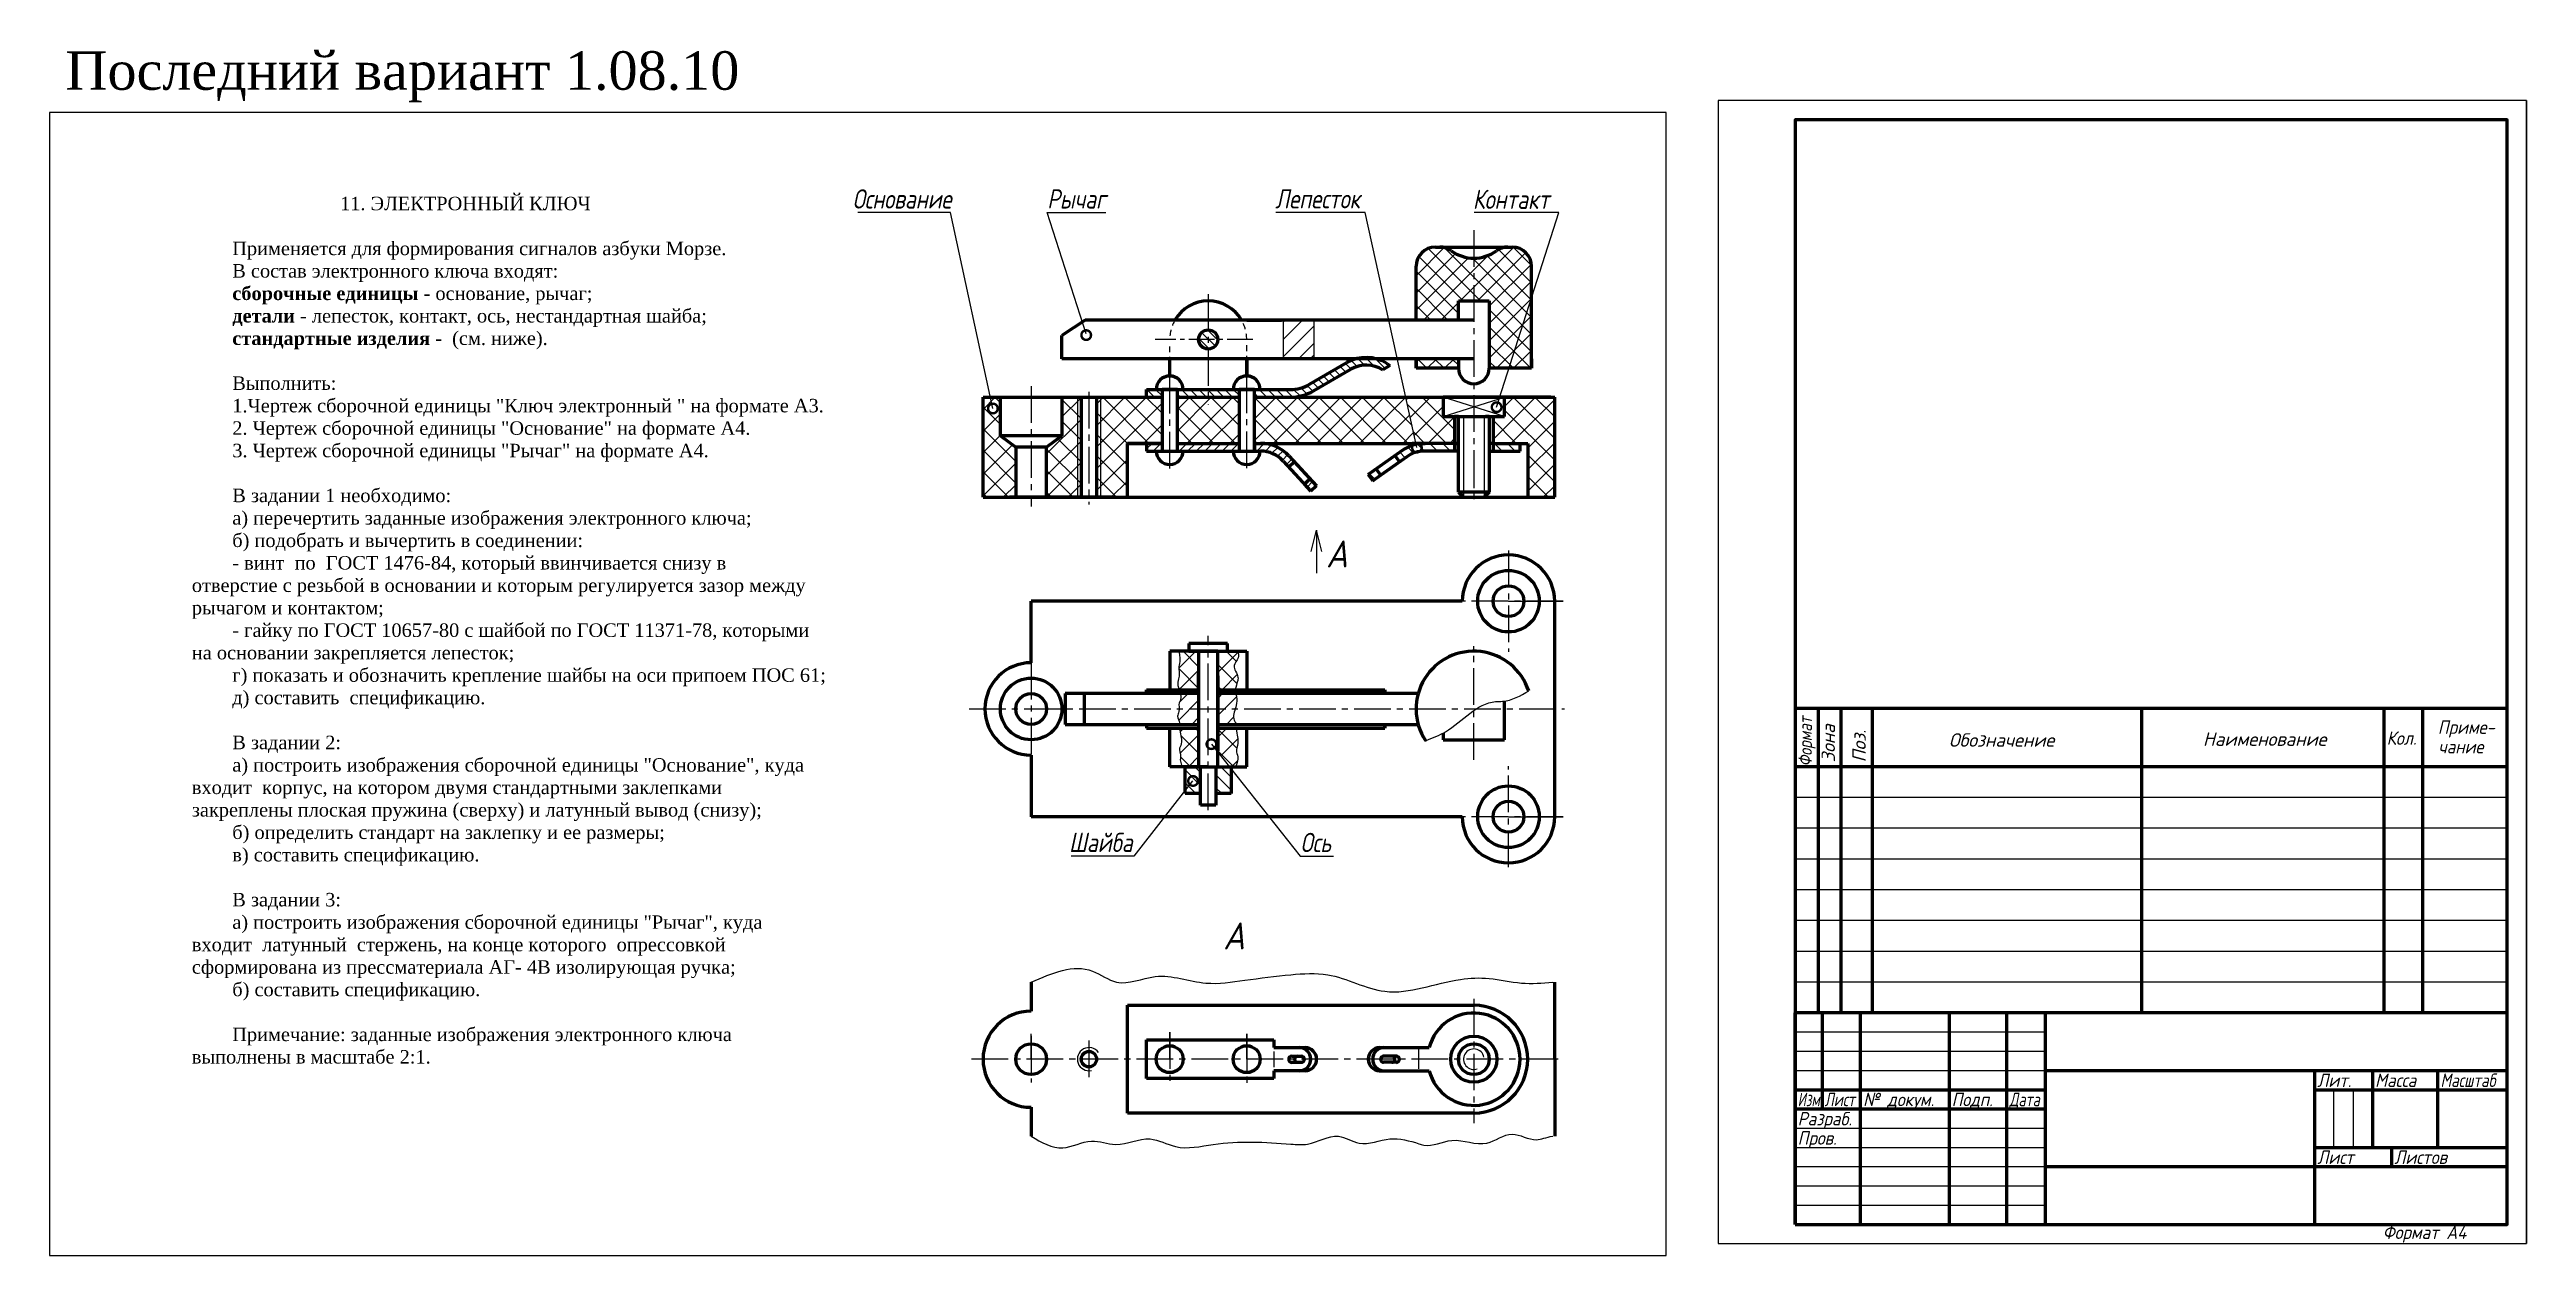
# Model space of a CAD drawing. Header units: millimetres. Extents: x -433 to 210, y -3 to 310.
import ezdxf

# ---------------------------------------------------------------- set-up
doc = ezdxf.new("R2010")
doc.units = ezdxf.units.MM
doc.header["$LTSCALE"] = 0.5
for name, pattern in [('CENTER2', [28.575, 19.05, -3.175, 3.175, -3.175]), ('HIDDEN', [1.1, 0.6, -0.5]), ('осевая2', [28.575, 19.05, -3.175, 3.175, -3.175])]:
    doc.linetypes.add(name, pattern=pattern)
doc.layers.get('Defpoints').update_dxf_attribs({"color": 5})
doc.styles.get("Standard").update_dxf_attribs({"font": 'isocpeui.ttf', "width": 0.9})
doc.styles.add('стиль1', font='times.ttf')

# ---------------------------------------------------------------- blocks, each defined once
blk = doc.blocks.new('_DotSmall')
at = {"color": 0, "linetype": 'ByBlock', "const_width": 0.5}
blk.add_lwpolyline([(-0.0625, 0, 1), (0.0625, 0, 1)], format="xyb", close=True, dxfattribs=at)

msp = doc.modelspace()

# ---------------------------------------------------------------- hatches: boundary and pattern name
at = {"lineweight": -3}
h = msp.add_hatch(dxfattribs=at)
h.set_pattern_fill('ANSI37', angle=90, style=0)
h.set_pattern_definition([(135, (-412.354, -10.5893), (-2.245064, -2.245064), []), (225, (-412.354, -10.5893), (2.245064, -2.245064), [])])
h.paths.add_polyline_path([(-67.45, 244.92), (-63.45, 244.93), (-63.45, 256.04, -0.158783), (-69.34, 257.96, 0.158783), (-72.29, 258.92), (-72.87, 258.92), (-73.45, 258.92, 0.414214), (-78.45, 253.92), (-78.45, 239.92), (-67.45, 239.92)])
h.paths.add_polyline_path([(-59.45, 244.94), (-59.45, 227.42), (-54.21, 227.42), (-48.45, 245.51), (-48.45, 253.92, 0.414214), (-53.45, 258.92), (-54.62, 258.92, 0.158783), (-57.56, 257.96, -0.158783), (-63.45, 256.04), (-63.45, 244.93)])
h.paths.add_polyline_path([(-48.45, 245.51), (-54.21, 227.42), (-48.45, 227.42)], flags=17)
h.paths.add_polyline_path([(-67.45, 227.42), (-67.45, 229.92), (-78.45, 229.92), (-78.45, 227.42)])
h = msp.add_hatch(dxfattribs=at)
h.set_pattern_fill('ANSI31', style=0)
h.set_pattern_definition([(45, (-412.354, -10.5893), (-2.245064, 2.245064), [])])
h.paths.add_polyline_path([(-104.95, 239.92), (-112.95, 239.92), (-112.95, 229.92), (-104.95, 229.92)])
h = msp.add_hatch(dxfattribs=at)
h.set_pattern_fill('ANSI31', scale=0.5, angle=90, style=0)
h.set_pattern_definition([(135, (-421.4532, -10.3202), (-1.122532, -1.122532), [])])
h.paths.add_polyline_path([(-132.45, 234.92), (-134.95, 234.92, 0.405163), (-132.45, 232.5)])
h.paths.add_polyline_path([(-132.45, 237.5, 0.414214), (-134.95, 235, 0.00775), (-134.95, 234.92), (-132.45, 234.92)])
h.paths.add_polyline_path([(-132.45, 237.5), (-132.45, 234.92), (-129.95, 234.92, 0.00775), (-129.95, 235, 0.414214)])
h.paths.add_polyline_path([(-129.95, 234.92), (-132.45, 234.92), (-132.45, 232.5, 0.405163)])
h = msp.add_hatch(dxfattribs=at)
h.set_pattern_fill('ANSI31', scale=0.5, angle=90, style=0)
h.set_pattern_definition([(135, (-412.354, -10.2704), (-1.122532, -1.122532), [])])
h.paths.add_polyline_path([(-120.45, 221.92), (-120.45, 219.92), (-111.14, 219.92, 0.132205), (-105.12, 221.54), (-95.41, 227.17, -0.280385), (-87.1, 227), (-85.25, 228.19), (-86.02, 228.68, 0.077647), (-88.85, 229.92), (-93.95, 229.92, 0.067113), (-96.42, 228.9), (-106.13, 223.27, -0.132205), (-111.14, 221.92)])
h.paths.add_polyline_path([(-124.45, 219.92), (-124.45, 221.92), (-132.45, 221.92), (-132.45, 219.92)])
h.paths.add_polyline_path([(-140.45, 221.92), (-140.45, 219.92), (-132.45, 219.92), (-132.45, 221.92)])
h.paths.add_polyline_path([(-144.45, 219.92), (-144.45, 221.92), (-148.45, 221.92), (-148.45, 219.92)])
h = msp.add_hatch(dxfattribs=at)
h.set_pattern_fill('ANSI37', scale=1.25, angle=90, style=0)
h.set_pattern_definition([(135, (-412.354, -10.2704), (-2.80633, -2.80633), []), (225, (-412.354, -10.2704), (2.80633, -2.80633), [])])
h.paths.add_polyline_path([(-81.13, 219.92), (-120.45, 219.92), (-120.45, 207.92), (-78.48, 207.92)])
h.paths.add_polyline_path([(-42.45, 219.92), (-55.45, 219.92), (-55.45, 214.92), (-58.45, 214.92), (-58.45, 207.92), (-49.45, 207.92), (-49.45, 193.92), (-42.45, 193.92)])
h.paths.add_polyline_path([(-124.45, 219.92), (-140.45, 219.92), (-140.45, 207.92), (-124.45, 207.92)])
h.paths.add_polyline_path([(-144.45, 219.92), (-157.45, 219.92), (-160.5, 219.92), (-160.5, 193.92), (-157.45, 193.92), (-153.45, 193.92), (-153.45, 207.92), (-144.45, 207.92)])
h.paths.add_polyline_path([(-166.5, 219.92), (-170.45, 219.92), (-170.45, 209.92), (-174.45, 206.92), (-174.45, 193.92), (-166.5, 193.92)])
h.paths.add_polyline_path([(-182.45, 206.92), (-186.45, 209.92), (-186.45, 219.92), (-188.46, 219.92), (-187.69, 216.51, -0.93561), (-187.51, 215.91, -1.068822), (-187.69, 216.51), (-188.46, 219.92), (-190.95, 219.92), (-190.95, 193.92), (-182.45, 193.92)])
h.paths.add_polyline_path([(-165.5, 219.92), (-166.5, 219.92), (-166.5, 193.92), (-165.5, 193.92)])
h.paths.add_polyline_path([(-160.5, 219.92), (-161.5, 219.92), (-161.5, 193.92), (-160.5, 193.92)])
h = msp.add_hatch(dxfattribs=at)
h.set_pattern_fill('ANSI37', scale=4, angle=90, style=0)
h.set_pattern_definition([(135, (-412.354, -10.2704), (-2.828427, -2.828427), []), (225, (-412.354, -10.2704), (2.828427, -2.828427), [])])
h.paths.add_polyline_path([(-71.45, 214.92), (-71.45, 219.92), (-81.13, 219.92), (-78.48, 207.92), (-76.06, 207.92), (-68.45, 207.92), (-68.45, 214.92)])
h = msp.add_hatch(dxfattribs=at)
h.set_pattern_fill('ANSI31', scale=0.5, style=0)
h.set_pattern_definition([(45, (-412.354, -10.2704), (-1.122532, 1.122532), [])])
h.paths.add_polyline_path([(-124.45, 205.92), (-124.45, 207.92), (-140.45, 207.92), (-140.45, 205.92)])
h.paths.add_polyline_path([(-144.45, 205.92), (-144.45, 207.92), (-148.45, 207.92), (-148.45, 205.92)])
h.paths.add_polyline_path([(-112.95, 203.33), (-111.53, 201.78), (-110.05, 203.13), (-111.48, 204.68, 0.209882), (-118.84, 207.92), (-120.45, 207.92), (-120.45, 205.92), (-118.84, 205.92, -0.209882)])
h.paths.add_polyline_path([(-105.99, 198.71), (-106.47, 198.28), (-107.43, 197.32), (-105.78, 195.52), (-104.3, 196.87)])
h = msp.add_hatch(dxfattribs=at)
h.set_pattern_fill('ANSI31', scale=0.75, angle=90, style=0)
h.set_pattern_definition([(135, (-412.354, -10.2704), (-1.683798, -1.683798), [])])
h.paths.add_polyline_path([(-76.27, 207.92, 0.054479), (-78.43, 207.68), (-78.31, 207.13, -0.036363), (-78.26, 207.14, -1), (-78.22, 206.52, -0.929826), (-78.31, 207.13), (-78.43, 207.68, 0.1), (-82.05, 206.08), (-83.94, 204.74), (-82.78, 203.11), (-80.89, 204.45, -0.155325), (-76.27, 205.92), (-68.45, 205.92), (-68.45, 207.92)])
h.paths.add_polyline_path([(-51.45, 205.92), (-51.45, 207.92), (-58.45, 207.92), (-58.45, 205.92)])
h.paths.add_polyline_path([(-87.68, 199.64), (-88.84, 201.27), (-90.88, 199.82), (-89.72, 198.19)])
h = msp.add_hatch(dxfattribs=at)
h.set_pattern_fill('ANSI37', scale=1.25, angle=90, style=0)
h.set_pattern_definition([(135, (-412.354, -10.515), (-2.80633, -2.80633), []), (225, (-412.354, -10.515), (2.80633, -2.80633), [])])
edge = h.paths.add_edge_path()
edge.add_spline(control_points=[(-125.43, 143.92), (-125.03, 145.67), (-124.09, 147.41), (-126.59, 149.96), (-124.4, 151.95), (-124.61, 153.32), (-124.7, 153.92)], knot_values=[0.034459, 0.034459, 0.034459, 0.034459, 2.378832, 5.54111, 7.78659, 9.540425, 9.540425, 9.540425, 9.540425], degree=3, periodic=0)
edge.add_line((-124.7, 153.92), (-129.95, 153.92))
edge.add_line((-129.95, 153.92), (-129.95, 143.92))
edge.add_line((-129.95, 143.92), (-125.43, 143.92))
edge = h.paths.add_edge_path()
edge.add_spline(control_points=[(-140.06, 153.92), (-140.02, 153.85), (-139.63, 150.94), (-140.32, 149.58), (-139.65, 147.48), (-140.69, 145.47), (-140, 143.92)], knot_values=[0.43237, 0.43237, 0.43237, 0.43237, 2.46282, 4.151375, 6.34017, 8.702828, 8.702828, 8.702828, 8.702828], degree=3, periodic=0)
edge.add_line((-140, 143.92), (-134.95, 143.92))
edge.add_line((-134.95, 143.92), (-134.95, 153.92))
edge.add_line((-134.95, 153.92), (-140.05, 153.92))
edge = h.paths.add_edge_path()
edge.add_line((-134.95, 133.92), (-139.9, 133.92))
edge.add_spline(control_points=[(-139.9, 133.92), (-139.73, 132.54), (-138.99, 129.98), (-140.29, 128.79), (-139.42, 126.9), (-139.88, 125.31), (-139.29, 124.43), (-139.38, 123.94), (-139.38, 123.92)], knot_values=[0.716081, 0.716081, 0.716081, 0.716081, 2.517169, 4.222857, 6.374633, 7.647478, 9.054605, 9.1167, 9.1167, 9.1167, 9.1167], degree=3, periodic=0)
edge.add_line((-139.38, 123.92), (-134.95, 123.92))
edge.add_line((-134.95, 123.92), (-134.95, 133.92))
edge = h.paths.add_edge_path()
edge.add_spline(control_points=[(-125.08, 123.92), (-125.36, 124.2), (-124.25, 126.22), (-125.53, 127.8), (-124.41, 130.27), (-124.91, 131.99), (-125.19, 133.92)], knot_values=[0, 0, 0, 0, 1.824475, 3.598202, 5.973479, 8.886643, 8.886643, 8.886643, 8.886643], degree=3, periodic=0)
edge.add_line((-125.19, 133.92), (-129.95, 133.92))
edge.add_line((-129.95, 133.92), (-129.95, 127.66))
edge.add_line((-129.95, 127.66), (-126.99, 123.92))
edge.add_line((-126.99, 123.92), (-125.08, 123.92))
h = msp.add_hatch(dxfattribs=at)
h.set_pattern_fill('ANSI31', style=0)
h.set_pattern_definition([(45, (-412.354, -10.515), (-2.245064, 2.245064), [])])
edge = h.paths.add_edge_path()
edge.add_spline(control_points=[(-125.43, 138.92), (-125.34, 139.22), (-125.04, 140.27), (-125, 141.61), (-125.21, 142.63), (-125.27, 142.92)], knot_values=[0, 0, 0, 0, 0.889745, 3.113462, 4.0085, 4.0085, 4.0085, 4.0085], degree=3, periodic=0)
edge.add_line((-125.27, 142.92), (-129.95, 142.92))
edge.add_line((-129.95, 142.92), (-129.95, 138.92))
edge.add_line((-129.95, 138.92), (-125.43, 138.92))
edge = h.paths.add_edge_path()
edge.add_line((-129.95, 134.92), (-125.13, 134.92))
edge.add_spline(control_points=[(-125.13, 134.92), (-125.41, 135.39), (-126.16, 136.64), (-125.69, 138.04), (-125.43, 138.92)], knot_values=[4.0085, 4.0085, 4.0085, 4.0085, 5.583819, 8.216881, 8.216881, 8.216881, 8.216881], degree=3, periodic=0)
edge.add_line((-125.43, 138.92), (-129.95, 138.92))
edge.add_line((-129.95, 138.92), (-129.95, 134.92))
edge = h.paths.add_edge_path()
edge.add_line((-134.95, 138.92), (-134.95, 142.88))
edge.add_line((-134.95, 142.88), (-135, 142.92))
edge.add_line((-135, 142.92), (-139.67, 142.92))
edge.add_spline(control_points=[(-139.67, 142.92), (-139.64, 142.72), (-139.41, 141.26), (-140.21, 140.44), (-140, 139.52), (-140, 138.92)], knot_values=[0.446064, 0.446064, 0.446064, 0.446064, 2.109199, 3.28176, 5.090305, 5.090305, 5.090305, 5.090305], degree=3, periodic=0)
edge.add_line((-140, 138.92), (-134.95, 138.92))
edge = h.paths.add_edge_path()
edge.add_line((-134.95, 134.92), (-134.95, 138.92))
edge.add_line((-134.95, 138.92), (-140, 138.92))
edge.add_spline(control_points=[(-140, 138.92), (-140, 138.71), (-140.04, 138.05), (-140.84, 136.53), (-139.8, 136.01), (-139.92, 134.92), (-139.92, 134.92)], knot_values=[5.090305, 5.090305, 5.090305, 5.090305, 5.72996, 7.00852, 9.521447, 9.927894, 9.927894, 9.927894, 9.927894], degree=3, periodic=0)
edge.add_line((-139.92, 134.92), (-134.95, 134.92))
h = msp.add_hatch(dxfattribs=at)
h.set_pattern_fill('ANSI31', scale=0.75, angle=90, style=0)
h.set_pattern_definition([(135, (-412.354, -10.515), (-1.683798, -1.683798), [])])
h.paths.add_polyline_path([(-130.45, 116.94), (-130.43, 116.92), (-126.45, 116.92), (-126.45, 123.25), (-126.99, 123.92), (-130.45, 123.92)])
h.paths.add_polyline_path([(-134.45, 116.92), (-134.45, 123.92), (-138.45, 123.92), (-138.45, 117.76), (-136.67, 120.05, -0.05872), (-136.7, 120.12, -1), (-136.11, 120.3, -0.889074), (-136.67, 120.05), (-138.45, 117.76), (-138.45, 116.92)])

# ---------------------------------------------------------------- linework, layer by layer
msp.add_line((210, 297), (210, 0))
at = {"color": 7, "lineweight": 60}
for p, q in [((-73.45, 258.92), (-72.29, 258.92)), ((-72.87, 258.92), (-54.62, 258.92)), ((-54.62, 258.92), (-53.45, 258.92)), ((-78.45, 239.92), (-78.45, 253.92)), ((-78.45, 253.28), (-78.45, 253.29)), ((-48.45, 227.42), (-48.45, 253.92)), ((-78.45, 239.92), (-78.45, 249.92)), ((-67.45, 239.92), (-67.45, 244.92)), ((-67.45, 244.92), (-59.45, 244.92)), ((-59.45, 244.92), (-59.45, 227.42)), ((-164.45, 239.92), (-170.45, 235.92)), ((-63.45, 239.92), (-164.45, 239.92)), ((-122.45, 239.92), (-113.45, 239.92)), ((-170.45, 229.92), (-170.45, 235.92)), ((-63.45, 229.92), (-170.45, 229.92)), ((-142.45, 225.42), (-142.45, 229.92)), ((-122.45, 229.42), (-122.45, 229.92)), ((-122.45, 229.42), (-122.45, 229.92)), ((-122.45, 225.42), (-122.45, 229.74)), ((-122.45, 229.74), (-122.45, 225.42)), ((-122.45, 225.42), (-122.45, 229.74)), ((-106.13, 223.27), (-96.42, 228.9)), ((-105.12, 221.54), (-95.41, 227.17)), ((-85.25, 228.19), (-87.1, 227)), ((-86.02, 228.68), (-85.25, 228.19)), ((-78.45, 227.42), (-78.45, 229.92)), ((-78.45, 229.92), (-78.45, 227.42)), ((-67.45, 227.42), (-78.45, 227.42)), ((-67.45, 229.92), (-67.45, 227.42)), ((-48.45, 227.42), (-59.45, 227.42)), ((-48.45, 229.92), (-48.45, 227.42)), ((-190.95, 193.92), (-190.95, 219.92)), ((-190.95, 219.92), (-157.45, 219.92)), ((-186.45, 209.92), (-186.45, 219.92)), ((-170.45, 219.92), (-170.45, 209.92)), ((-165.45, 219.92), (-165.45, 193.92)), ((-161.45, 219.92), (-161.45, 193.92)), ((-157.45, 219.92), (-144.45, 219.92)), ((-148.45, 219.92), (-148.45, 221.92)), ((-148.45, 221.92), (-111.14, 221.92)), ((-140.45, 221.92), (-144.45, 221.92)), ((-144.45, 221.92), (-144.45, 205.92)), ((-144.45, 220.92), (-144.45, 205.92)), ((-142.45, 221.92), (-122.45, 221.92)), ((-140.45, 205.92), (-140.45, 221.92)), ((-140.45, 219.92), (-124.45, 219.92)), ((-120.45, 221.92), (-124.45, 221.92)), ((-124.45, 221.92), (-124.45, 205.92)), ((-120.45, 205.92), (-120.45, 221.92)), ((-120.45, 219.92), (-42.45, 219.92)), ((-63.45, 219.92), (-71.45, 219.92)), ((-63.45, 219.92), (-71.45, 219.92)), ((-71.45, 219.92), (-71.45, 214.92)), ((-43.45, 219.92), (-63.45, 219.92)), ((-55.45, 214.92), (-55.45, 219.92)), ((-42.45, 193.92), (-42.45, 219.92)), ((-144.45, 215.92), (-144.45, 205.92)), ((-120.45, 207.92), (-120.45, 214.21)), ((-71.45, 214.92), (-55.45, 214.92)), ((-67.45, 214.92), (-68.45, 214.92)), ((-68.45, 214.92), (-68.45, 205.92)), ((-67.45, 205.92), (-67.45, 214.92)), ((-63.45, 214.92), (-59.45, 214.92)), ((-63.45, 214.92), (-63.45, 214.92)), ((-63.45, 214.92), (-59.45, 214.92)), ((-59.45, 214.92), (-60.45, 214.92)), ((-59.45, 214.92), (-59.45, 205.92)), ((-59.45, 214.92), (-58.45, 214.92)), ((-58.45, 214.92), (-58.45, 205.92)), ((-170.45, 209.92), (-186.45, 209.92)), ((-186.45, 209.92), (-182.45, 206.92)), ((-174.45, 206.92), (-182.45, 206.92)), ((-182.45, 206.92), (-182.45, 193.92)), ((-170.45, 209.92), (-174.45, 206.92)), ((-174.45, 193.92), (-174.45, 206.92)), ((-153.45, 207.92), (-148.45, 207.92)), ((-144.45, 207.92), (-153.45, 207.92)), ((-153.45, 193.92), (-153.45, 207.92)), ((-148.45, 207.92), (-148.45, 206.92)), ((-148.45, 207.92), (-144.45, 207.92)), ((-148.45, 207.92), (-148.45, 205.92)), ((-148.45, 205.92), (-118.84, 205.92)), ((-148.45, 205.92), (-142.45, 205.92)), ((-142.45, 205.92), (-140.45, 205.92)), ((-140.45, 207.92), (-124.45, 207.92)), ((-120.45, 207.92), (-120.45, 205.92)), ((-120.45, 207.92), (-76.06, 207.92)), ((-82.05, 206.08), (-90.88, 199.82)), ((-67.45, 207.92), (-79.45, 207.92)), ((-67.45, 207.92), (-76.27, 207.92)), ((-67.45, 205.92), (-76.27, 205.92)), ((-68.45, 207.92), (-76.06, 207.92)), ((-68.45, 207.92), (-67.45, 207.92)), ((-67.45, 195.25), (-67.45, 205.92)), ((-58.45, 207.92), (-59.45, 207.92)), ((-59.45, 205.92), (-51.45, 205.92)), ((-59.45, 205.92), (-59.45, 195.25)), ((-58.45, 207.92), (-49.45, 207.92)), ((-51.45, 205.92), (-51.45, 207.92)), ((-49.45, 207.92), (-49.45, 193.92)), ((-112.95, 203.33), (-105.78, 195.52)), ((-110.05, 203.13), (-111.53, 201.78)), ((-111.48, 204.68), (-104.3, 196.87)), ((-105.99, 198.71), (-110.05, 203.13)), ((-90.88, 199.82), (-88.84, 201.27)), ((-90.88, 199.82), (-89.72, 198.19)), ((-80.89, 204.45), (-89.72, 198.19)), ((-89.72, 198.19), (-87.68, 199.64)), ((-88.84, 201.27), (-87.68, 199.64)), ((-87.68, 199.64), (-82.78, 203.11)), ((-83.94, 204.74), (-82.78, 203.11)), ((-190.95, 193.92), (-42.45, 193.92)), ((-157.45, 193.92), (-184.09, 193.92)), ((-184.09, 193.92), (-177.09, 193.92)), ((-174.45, 193.92), (-178.45, 193.92)), ((-178.45, 193.92), (-162.45, 193.92)), ((-157.45, 193.92), (-150.45, 193.92)), ((-105.99, 198.71), (-107.47, 197.36)), ((-105.78, 195.52), (-107.47, 197.36)), ((-107.43, 197.32), (-106.47, 198.28)), ((-104.3, 196.87), (-105.99, 198.71)), ((-104.3, 196.87), (-105.99, 198.71)), ((-104.3, 196.87), (-105.78, 195.52)), ((-59.45, 195.25), (-67.45, 195.25)), ((-67.45, 195.25), (-66.12, 193.92)), ((-59.45, 195.25), (-60.79, 193.92)), ((-66.45, 166.92), (-178.45, 166.92)), ((-178.45, 150.92), (-178.45, 166.92)), ((-42.45, 110.92), (-42.45, 166.92)), ((-41.95, 166.92), (-41.95, 166.92)), ((-41.95, 166.92), (-41.95, 166.92)), ((-41.95, 166.92), (-41.95, 166.92)), ((-41.95, 166.92), (-41.95, 166.92)), ((-41.95, 166.92), (-41.95, 166.92)), ((-41.95, 166.92), (-41.95, 166.92)), ((-41.95, 166.92), (-41.95, 166.92)), ((-41.95, 166.92), (-41.95, 166.92)), ((-41.95, 166.92), (-41.95, 166.92)), ((-127.45, 155.92), (-137.45, 155.92)), ((-137.45, 155.92), (-137.45, 153.92)), ((-127.45, 153.92), (-127.45, 155.92)), ((-132.45, 153.92), (-142.45, 153.92)), ((-142.45, 153.92), (-142.45, 143.92)), ((-137.45, 153.92), (-132.45, 153.92)), ((-132.45, 153.92), (-134.95, 153.92)), ((-134.95, 153.92), (-134.95, 123.92)), ((-134.95, 143.92), (-134.95, 148.15)), ((-134.95, 148.15), (-134.95, 128.87)), ((-129.95, 153.92), (-132.45, 153.92)), ((-132.45, 153.92), (-127.45, 153.92)), ((-132.45, 153.92), (-127.45, 153.92)), ((-132.45, 153.92), (-122.45, 153.92)), ((-129.95, 138.92), (-129.95, 153.92)), ((-122.45, 153.92), (-122.45, 143.92)), ((-134.95, 142.92), (-169.6, 142.92)), ((-169.6, 142.92), (-169.6, 134.92)), ((-164.6, 134.92), (-164.6, 142.92)), ((-148.45, 142.92), (-148.45, 143.92)), ((-148.45, 143.92), (-134.95, 143.92)), ((-129.95, 143.92), (-129.95, 147.5)), ((-129.95, 147.5), (-129.95, 128.05)), ((-129.95, 143.92), (-86.6, 143.92)), ((-77.91, 142.92), (-129.95, 142.92)), ((-86.6, 143.92), (-86.6, 142.92)), ((-129.95, 123.92), (-129.95, 138.92)), ((-55.45, 130.92), (-55.45, 140.96)), ((-169.6, 134.92), (-134.95, 134.92)), ((-148.45, 134.92), (-148.45, 133.92)), ((-148.45, 134.92), (-148.45, 133.92)), ((-148.45, 133.92), (-134.95, 133.92)), ((-142.45, 123.92), (-142.45, 133.92)), ((-129.95, 134.92), (-77.91, 134.92)), ((-129.95, 133.92), (-86.6, 133.92)), ((-122.45, 123.92), (-122.45, 133.92)), ((-86.6, 133.92), (-86.6, 134.92)), ((-86.6, 134.92), (-86.6, 133.92)), ((-75.87, 130.74), (-75.99, 130.69)), ((-71.45, 132.64), (-71.45, 130.92)), ((-71.45, 130.92), (-55.45, 130.92)), ((-178.45, 126.92), (-178.45, 110.92)), ((-132.45, 123.92), (-142.45, 123.92)), ((-138.45, 116.92), (-138.45, 123.92)), ((-138.45, 123.92), (-132.45, 123.92)), ((-134.95, 123.92), (-129.95, 123.92)), ((-134.45, 113.92), (-134.45, 123.92)), ((-132.45, 123.92), (-130.45, 123.92)), ((-132.45, 123.92), (-126.45, 123.92)), ((-132.45, 123.92), (-122.45, 123.92)), ((-130.45, 123.92), (-130.45, 113.92)), ((-126.45, 123.92), (-126.45, 116.92)), ((-134.45, 116.92), (-138.45, 116.92)), ((-126.45, 116.92), (-130.45, 116.92)), ((-66.45, 110.92), (-178.45, 110.92)), ((-130.45, 113.92), (-134.45, 113.92)), ((-41.95, 110.92), (-41.95, 110.92)), ((-41.95, 110.92), (-41.95, 110.92)), ((-41.95, 110.92), (-41.95, 110.92)), ((-41.95, 110.92), (-41.95, 110.92)), ((-41.95, 110.92), (-41.95, 110.92)), ((-41.95, 110.92), (-41.95, 110.92)), ((-41.95, 110.92), (-41.95, 110.92)), ((-41.95, 110.92), (-41.95, 110.92)), ((-41.95, 110.92), (-41.95, 110.92)), ((-178.45, 67.91), (-178.45, 60.41)), ((-42.45, 47.92), (-42.45, 67.92)), ((-153.45, 47.92), (-153.45, 61.92)), ((-153.45, 61.92), (-63.45, 61.92)), ((-148.45, 47.92), (-148.45, 52.92)), ((-148.45, 52.92), (-115.45, 52.92)), ((-115.45, 52.92), (-115.45, 50.92)), ((-153.45, 33.92), (-153.45, 47.92)), ((-148.45, 42.92), (-148.45, 47.92)), ((-115.45, 50.92), (-107.3, 50.92)), ((-110.87, 46.62), (-110.87, 46.62)), ((-110.73, 48.72), (-108.23, 48.72)), ((-110.73, 47.12), (-108.23, 47.12)), ((-87.96, 50.92), (-84.77, 50.92)), ((-83.58, 48.72), (-86.88, 48.72)), ((-83.58, 47.12), (-86.88, 47.12)), ((-84.77, 50.92), (-75.07, 50.92)), ((-83.44, 46.62), (-83.44, 46.62)), ((-42.45, 47.92), (-42.45, 27.91)), ((-115.45, 42.92), (-148.45, 42.92)), ((-107.3, 44.92), (-115.45, 44.92)), ((-115.45, 44.92), (-115.45, 42.92)), ((-87.96, 44.92), (-84.77, 44.92)), ((-84.77, 44.92), (-75.07, 44.92)), ((-178.45, 35.41), (-178.45, 27.91)), ((-63.45, 33.92), (-153.45, 33.92))]:
    msp.add_line(p, q, dxfattribs=at)
at = {"color": 7, "linetype": 'CENTER2', "lineweight": -3}
for p, q in [((-63.45, 263.28), (-63.45, 193.05)), ((-132.45, 246.72), (-132.45, 218.04)), ((-142.45, 201.38), (-142.45, 226.7)), ((-122.45, 201.5), (-122.45, 226.58)), ((-178.45, 222.76), (-178.45, 191.52)), ((-163.45, 221.3), (-163.45, 192.06)), ((-54.45, 180.06), (-54.45, 153.79)), ((-40.22, 166.92), (-66.95, 166.92)), ((-132.45, 112.6), (-132.45, 157.91)), ((-63.45, 125.69), (-63.45, 155.22)), ((-178.45, 150.92), (-178.45, 126.42)), ((-194.59, 138.92), (-39.89, 138.92)), ((-54.45, 97.79), (-54.45, 124.06)), ((-40.22, 110.92), (-66.95, 110.92)), ((-63.45, 63.64), (-63.45, 31.28)), ((-178.45, 54.02), (-178.45, 41.83)), ((-163.45, 52.77), (-163.45, 43.07)), ((-142.45, 54.96), (-142.45, 41.19)), ((-122.45, 47.92), (-122.45, 54.51)), ((-122.45, 54.51), (-122.45, 40.52)), ((-41.54, 47.92), (-193.91, 47.92))]:
    msp.add_line(p, q, dxfattribs=at)
at = {"color": 7, "lineweight": -3}
for p, q in [((-112.95, 239.92), (-112.95, 229.92)), ((-104.95, 229.92), (-104.95, 239.92)), ((-105.94, 229.92), (-104.95, 230.91)), ((-166.45, 219.92), (-166.45, 193.92)), ((-160.45, 219.92), (-160.45, 193.92)), ((-71.45, 214.92), (-55.45, 219.92)), ((-55.45, 214.92), (-71.45, 219.92)), ((-66.12, 214.92), (-66.12, 193.92)), ((-60.79, 214.92), (-60.79, 193.92)), ((-105.71, 179.8), (-104.31, 185.4)), ((-104.31, 185.4), (-104.31, 174.2)), ((-104.31, 185.4), (-104.31, 179.8)), ((-102.91, 179.8), (-104.31, 185.4)), ((-178.45, 47.92), (-178.45, 54.51)), ((-142.45, 47.92), (-142.45, 54.96)), ((-115.45, 49.93), (-115.45, 45.82)), ((-77.8, 50.46), (-77.8, 45.37))]:
    msp.add_line(p, q, dxfattribs=at)
at = {"color": 7, "linetype": 'CENTER2', "lineweight": -3, "ltscale": 0.7}
msp.add_line((-120.85, 234.92), (-146.2, 234.92), dxfattribs=at)
at = {"color": 7, "linetype": 'HIDDEN', "lineweight": -3, "ltscale": 5}
for p, q in [((-142.45, 228.87), (-142.45, 233.8)), ((-122.45, 229.15), (-122.45, 234.15))]:
    msp.add_line(p, q, dxfattribs=at)
at = {"linetype": 'осевая2', "lineweight": -3, "ltscale": 0.35}
msp.add_line((-63.45, 204.24), (-63.45, 196.29), dxfattribs=at)
at = {"color": 7, "lineweight": 25}
for p, q in [((-54.45, 166.92), (-40.22, 166.92)), ((-54.45, 110.92), (-40.22, 110.92))]:
    msp.add_line(p, q, dxfattribs=at)
at = {"color": 7, "linetype": 'Continuous'}
for p, q in [((20, 139), (20, 124)), ((40, 139), (110, 139)), ((173, 139), (183, 139)), ((155, 45), (155, 40))]:
    msp.add_line(p, q, dxfattribs=at)
at = {"color": 7, "linetype": 'Continuous', "lineweight": 60}
for p, q in [((26, 139), (26, 60)), ((32, 60), (32, 139)), ((40, 139), (40, 60)), ((110, 139), (110, 60)), ((173, 60), (173, 139)), ((183, 139), (183, 60)), ((20, 124), (205, 124)), ((205, 60), (20, 60)), ((20, 5), (20, 60)), ((27, 60), (27, 35)), ((37, 5), (37, 60)), ((60, 60), (60, 5)), ((75, 5), (75, 60)), ((85, 60), (85, 5)), ((20, 40), (85, 40)), ((85, 45), (205, 45)), ((155, 5), (155, 45)), ((155, 40), (205, 40)), ((170, 45), (170, 25)), ((187, 25), (187, 45)), ((20, 35), (85, 35)), ((85, 20), (205, 20)), ((155, 25), (205, 25)), ((175, 20), (175, 25))]:
    msp.add_line(p, q, dxfattribs=at)
at = {"color": 7, "linetype": 'Continuous', "lineweight": -3}
for p, q in [((20, 116), (205, 116)), ((20, 108), (205, 108)), ((20, 100), (205, 100)), ((20, 92), (205, 92)), ((20, 84), (205, 84)), ((20, 76), (205, 76)), ((20, 68), (205, 68)), ((20, 55), (85, 55)), ((20, 50), (85, 50)), ((20, 45), (85, 45)), ((160, 25), (160, 40)), ((165, 40), (165, 25)), ((20, 30), (85, 30)), ((20, 25), (85, 25)), ((20, 20), (85, 20)), ((20, 15), (85, 15)), ((20, 10), (85, 10))]:
    msp.add_line(p, q, dxfattribs=at)
at = {"color": 7, "lineweight": -3}
msp.add_lwpolyline([(-433.45, -3.08), (-13.45, -3.08), (-13.45, 293.92), (-433.45, 293.92)], close=True, dxfattribs=at)
at = {"color": 7, "linetype": 'Continuous', "lineweight": 60}
msp.add_lwpolyline([(20, 5), (205, 5), (205, 292), (20, 292)], close=True, dxfattribs=at)
at = {"color": 7, "lineweight": -3}
for points in [[(-188.39, 216.98), (-199.36, 267.92), (-223.44, 267.92)], [(-164.15, 236.37), (-174.29, 267.92), (-159.08, 267.92)], [(-78.24, 206.83), (-91.71, 267.92), (-114.9, 267.92)], [(-57.53, 217.32), (-41.41, 267.92), (-63.37, 267.92)], [(-131.62, 129.77), (-108.54, 100.66), (-99.92, 100.66)], [(-136.55, 120.21), (-151.79, 100.66), (-168.08, 100.66)]]:
    msp.add_lwpolyline(points, dxfattribs=at)
at = {"color": 7, "linetype": 'Continuous', "lineweight": 60}
msp.add_lwpolyline([(205, 60), (205, 139), (20, 139), (20, 60)], dxfattribs=at)
at = {"color": 7, "lineweight": 60}
for centre, radius in [((-132.45, 234.92), 2.5), ((-54.45, 166.92), 8), ((-54.45, 166.92), 4), ((-178.45, 138.92), 8), ((-178.45, 138.92), 4), ((-54.45, 110.92), 8), ((-54.45, 110.92), 4), ((-178.45, 47.92), 4), ((-63.45, 47.92), 6), ((-63.45, 47.92), 4), ((-163.45, 47.92), 2), ((-142.45, 47.92), 3.5), ((-122.45, 47.92), 3.5)]:
    msp.add_circle(centre, radius, dxfattribs=at)
for centre, radius, start, end in [((-73.45, 253.92), 5, 90, 180), ((-72.29, 253.92), 5, 53.91085, 90), ((-63.45, 266.04), 10, 233.91085, 306.08915), ((-54.62, 253.92), 5, 90, 126.08915), ((-53.45, 253.92), 5, 0, 90), ((-132.45, 234.92), 10, 30, 150), ((-142.45, 221.92), 3.5, 360, 180), ((-122.45, 221.92), 3.5, 360, 180), ((-91.4, 220.25), 10, 57.47374, 120.12454), ((-91.4, 220.25), 8, 57.47374, 120.12454), ((-63.45, 227.42), 4, 180, 0), ((-111.14, 231.92), 10, 270, 300.12454), ((-111.14, 231.92), 12, 270, 300.12454), ((-142.45, 205.92), 3.5, 180, 0), ((-122.45, 205.92), 3.5, 180, 0), ((-118.84, 197.92), 10, 42.58677, 90), ((-118.84, 197.92), 8, 42.58677, 90), ((-76.27, 197.92), 10, 90, 125.31576), ((-76.27, 197.92), 8, 90, 125.31576), ((-54.45, 166.92), 12, 0, 180), ((-178.45, 138.92), 12, 90, 270), ((-63.45, 138.92), 15, 18.15182, 213.2895), ((-54.45, 110.92), 12, 180, 0), ((-178.45, 47.91), 12.5, 90, 270), ((-63.45, 47.92), 12, 194.47751, 165.52249), ((-63.45, 47.92), 14, 270, 90), ((-110.73, 47.92), 0.8, 90, 270), ((-109.25, 47.92), 0.8, 90, 270), ((-108.78, 47.92), 3, 270, 90), ((-108.23, 47.92), 0.8, 270, 90), ((-107.3, 47.92), 3, 270, 90), ((-87.88, 47.92), 3, 91.64512, 268.35488), ((-86.72, 47.92), 3, 91.64512, 268.35488), ((-86.88, 47.92), 0.8, 90, 270), ((-84.74, 47.92), 0.8, 270, 90), ((-83.58, 47.92), 0.8, 270, 90)]:
    msp.add_arc(centre, radius, start, end, dxfattribs=at)
at = {"color": 7, "linetype": 'HIDDEN', "lineweight": -3, "ltscale": 5}
for start, end in [(150, 180), (0, 30)]:
    msp.add_arc((-132.45, 234.92), 10, start, end, dxfattribs=at)
at = {"color": 7, "lineweight": -3}
for centre, radius, start, end in [((-163.45, 47.92), 3, 34.73923, 282.82067), ((-63.45, 47.92), 2.67, 10.78932, 289.3967)]:
    msp.add_arc(centre, radius, start, end, dxfattribs=at)
for points, knots in [([(-140.06, 153.92), (-140.02, 153.85), (-139.63, 150.94), (-140.32, 149.58), (-139.65, 147.48), (-140.69, 145.47), (-140, 143.92)], [0.43237, 0.43237, 0.43237, 0.43237, 2.46282, 4.151375, 6.34017, 8.702828, 8.702828, 8.702828, 8.702828]), ([(-124.7, 153.92), (-124.61, 153.32), (-124.4, 151.95), (-126.59, 149.96), (-124.09, 147.41), (-125.03, 145.67), (-125.43, 143.92)], [0.034459, 0.034459, 0.034459, 0.034459, 1.788295, 4.033774, 7.196052, 9.540425, 9.540425, 9.540425, 9.540425]), ([(-139.67, 142.92), (-139.64, 142.72), (-139.41, 141.26), (-140.32, 140.33), (-139.72, 138.68), (-140.84, 136.53), (-139.8, 136.01), (-139.92, 134.92), (-139.92, 134.92)], [0.446064, 0.446064, 0.446064, 0.446064, 2.109199, 3.28176, 5.72996, 7.00852, 9.521447, 9.927894, 9.927894, 9.927894, 9.927894]), ([(-139.9, 133.92), (-139.73, 132.54), (-138.99, 129.98), (-140.29, 128.79), (-139.42, 126.9), (-139.88, 125.31), (-139.29, 124.43), (-139.38, 123.94), (-139.38, 123.92)], [0.716081, 0.716081, 0.716081, 0.716081, 2.517169, 4.222857, 6.374633, 7.647478, 9.054605, 9.1167, 9.1167, 9.1167, 9.1167]), ([(-125.19, 133.92), (-124.91, 131.99), (-124.41, 130.27), (-125.53, 127.8), (-124.25, 126.22), (-125.36, 124.2), (-125.08, 123.92)], [0, 0, 0, 0, 2.913164, 5.288441, 7.062168, 8.886643, 8.886643, 8.886643, 8.886643]), ([(-178.45, 27.91), (-175.74, 26.3), (-170.65, 23.27), (-163.22, 27.83), (-155.6, 24.5), (-148.17, 28.7), (-140.11, 23.92), (-127.6, 26.91), (-116.28, 26.34), (-105.3, 25.37), (-99.42, 29.49), (-92.56, 24.7), (-85.38, 28.16), (-79.74, 26.62), (-74.52, 24.86), (-68.63, 28.43), (-60.6, 24.23), (-53.74, 30.1), (-48.01, 26.02), (-44.71, 27.66), (-42.95, 27.91)], [0, 0, 0, 0, 8.753373, 16.464119, 22.778625, 31.822235, 38.716019, 48.553812, 68.733604, 73.022805, 81.314486, 86.962014, 95.070209, 102.674891, 103.975074, 111.403635, 120.540364, 127.497714, 133.959942, 137.803314, 137.803314, 137.803314, 137.803314])]:
    msp.add_open_spline(points, degree=3, knots=knots, dxfattribs=at)
for points in [[(-125.27, 142.92), (-125.11, 142.04), (-125.19, 139.82), (-125.8, 136.35), (-125.13, 134.92)], [(-75.87, 130.74), (-70.81, 133), (-57.78, 140.84), (-55.98, 140.91), (-49.14, 143.63)], [(-178.45, 67.91), (-162.53, 70.82), (-156.29, 67.94), (-146.23, 69.38), (-133.05, 67.7), (-122.98, 68.42), (-110.95, 69.86), (-101.42, 69.86), (-86.56, 65.55), (-66.91, 68.66), (-59.48, 68.9), (-51.09, 67.7), (-42.95, 67.92)]]:
    msp.add_spline(points, degree=3, dxfattribs=at)
at = {"layer": 'Defpoints'}
msp.add_lwpolyline([(0, 0), (210, 0), (210, 297), (0, 297)], close=True, dxfattribs=at)

# ---------------------------------------------------------------- block references
at = {"color": 7}
for p, xscale, yscale, zscale, rotation in [((-164.15, 236.05), 5.000000000000003, 5.000000000000003, 5.000000000000003, 311.4910735872611), ((-188.39, 216.98), 4.999999999999995, 4.999999999999995, 4.999999999999995, 290.4096593688304), ((-136.4, 120.21), 5.000000000000002, 5.000000000000002, 5.000000000000002, 17.59900175658209)]:
    msp.add_blockref('_DotSmall', p, dxfattribs=dict(at, xscale=xscale, yscale=yscale, zscale=zscale, rotation=rotation))
at = {"color": 7, "lineweight": 60}
for p, xscale, yscale, zscale, rotation in [((-57.53, 217.32), 4.999999999999996, 4.999999999999996, 4.999999999999996, 259.0725696079405), ((-131.62, 129.77), 5.000000000000002, 5.000000000000002, 5.000000000000002, 17.59900175658209)]:
    msp.add_blockref('_DotSmall', p, dxfattribs=dict(at, xscale=xscale, yscale=yscale, zscale=zscale, rotation=rotation))
at = {"color": 7, "lineweight": -3, "xscale": 5, "yscale": 5, "zscale": 5, "rotation": 274.1011286683951}
msp.add_blockref('_DotSmall', (-78.24, 206.83), dxfattribs=at)

# ---------------------------------------------------------------- texts
at = {"color": 1, "lineweight": -3, "style": 'стиль1'}
msp.add_text('Последний вариант 1.08.10', height=10, dxfattribs=at).set_placement((-429.31, 299.79))
at = {"lineweight": -3, "width": 0.8}
for s, p in [('Основание', (-224.83, 268.93)), ('Рычаг', (-174.28, 268.93)), ('Лепесток', (-115.07, 268.97)), ('Контакт', (-63.71, 268.84)), ('Шайба', (-168.6, 101.74)), ('Ось', (-108.48, 101.72))]:
    msp.add_text(s, height=5, dxfattribs=at).set_placement(p)
at = {"color": 7, "lineweight": -3, "width": 0.9}
for s, p in [('А', (-101.84, 175.69)), ('A', (-128.58, 76.45))]:
    msp.add_text(s, height=7, dxfattribs=at).set_placement(p)
at = {"color": 7, "linetype": 'Continuous', "width": 0.8}
msp.add_text('Формат', height=3.5, rotation=90, dxfattribs=at).set_placement((24.38, 124))
at = {"color": 7, "linetype": 'Continuous'}
for s, p in [('Зона', (30.38, 125.04)), ('Поз.', (38.38, 125.04))]:
    msp.add_text(s, height=3.5, rotation=90, dxfattribs=at).set_placement(p)
at = {"color": 7, "linetype": 'Continuous', "width": 0.9}
for s, p in [('Приме-', (186.98, 132.44)), ('Кол.', (173.67, 129.59)), ('чание', (187.11, 127.38))]:
    msp.add_text(s, height=3.5, dxfattribs=at).set_placement(p)
at = {"color": 7, "linetype": 'Continuous'}
for s, p in [('Обозначение', (59.96, 129.1)), ('Наименование', (125.95, 129.33))]:
    msp.add_text(s, height=3.5, dxfattribs=at).set_placement(p)
at = {"color": 7, "linetype": 'Continuous', "lineweight": -3}
for s, width, p in [('Изм.', 0.7, (20.67, 35.7)), ('Лист', 0.75, (27.67, 35.7)), ('№ докум.', 0.9, (37.67, 35.7)), ('Подп.', 0.9, (60.67, 35.7)), ('Дата', 0.75, (75.67, 35.7)), ('Лит.', 0.9, (155.67, 40.7)), ('Масса', 0.9, (170.67, 40.7)), ('Масштаб', 0.8, (187.67, 40.7)), ('Разраб.', 0.9, (20.67, 30.7)), ('Пров.', 0.9, (20.67, 25.7)), ('Лист', 0.9, (155.67, 20.7)), ('Листов', 0.9, (175.67, 20.7))]:
    msp.add_text(s, height=3.5, dxfattribs=dict(at, width=width)).set_placement(p)
at = {"color": 7, "linetype": 'Continuous', "lineweight": 70, "width": 0.9}
msp.add_text('Формат А4', height=3.5, dxfattribs=at).set_placement((172.66, 1.2))
at = {"color": 7, "insert": (-399.98, 277.83), "char_height": 3.5, "width": 164.6695, "attachment_point": 1, "style": 'стиль1'}
msp.add_mtext('{\\fTimes New Roman|b0|i0|c204|p18;^I^I^I^I\\P^I^I^I11. ЭЛЕКТРОННЫЙ КЛЮЧ\\P\\P^IПрименяется для формирования сигналов азбуки Морзе.\\P^IВ состав электронного ключа входят:\\P^I\\fTimes New Roman|b1|i0|c204|p18;сборочные единицы\\fTimes New Roman|b0|i0|c204|p18; - основание, рычаг;\\P^I\\fTimes New Roman|b1|i0|c204|p18;детали\\fTimes New Roman|b0|i0|c204|p18; - лепесток, контакт, ось, нестандартная шайба;\\P^I\\fTimes New Roman|b1|i0|c204|p18;стандартные изделия \\fTimes New Roman|b0|i0|c204|p18;-  (см. ниже).\\P\\P^IВыполнить:\\P\\pi-3.5,l3.5;^I1.Чертеж сборочной единицы "Ключ электронный " на формате А3.\\P\\pi0,l0;^I2. Чертеж сборочной единицы "Основание" на формате А4.\\P^I3. Чертеж сборочной единицы "Рычаг" на формате А4.\\P\\P^IВ задании 1 необходимо:\\P^Iа) перечертить заданные изображения электронного ключа;\\P^Iб) подобрать и вычертить в соединении:\\P\\pi-3.5,l3.5;^I\\fTimes New Roman|b0|i0|c204|p32;-\\fTimes New Roman|b0|i0|c204|p18; винт  по  ГОСТ 1476-84, который ввинчивается снизу в отверстие с резьбой в основании и которым регулируется зазор между рычагом и контактом;\\P\\fTimes New Roman|b0|i0|c204|p32;^I-\\fTimes New Roman|b0|i0|c204|p18; гайку по ГОСТ 10657-80 с шайбой по ГОСТ 11371-78, которыми на основании закрепляется лепесток;\\P^Iг) показать и обозначить крепление шайбы на оси припоем ПОС 61;\\P\\pi0,l0;^Iд) составить  спецификацию.\\P\\P^IВ задании 2:\\P\\pi-3.5,l3.5;^Iа) построить изображения сборочной единицы "Основание", куда  входит  корпус, на котором двумя стандартными заклепками закреплены плоская пружина (сверху) и латунный вывод (снизу);\\P\\pi0,l0;^Iб) определить стандарт на заклепку и ее размеры;\\P^Iв) составить спецификацию.\\P\\P^IВ задании 3:\\P\\pi-3.5,l3.5;^Iа) построить изображения сборочной единицы "Рычаг", куда  входит  латунный  стержень, на конце которого  опрессовкой сформирована из прессматериала АГ- 4В изолирующая ручка;\\P\\pi0,l0;^Iб) составить спецификацию.\\P^I\\P\\pi-3.5,l3.5;^IПримечание: заданные изображения электронного ключа  выполнены в масштабе 2:1.\\P\\pi0,l0;^I^I^I}', dxfattribs=at)

doc.saveas('drawing.dxf')
